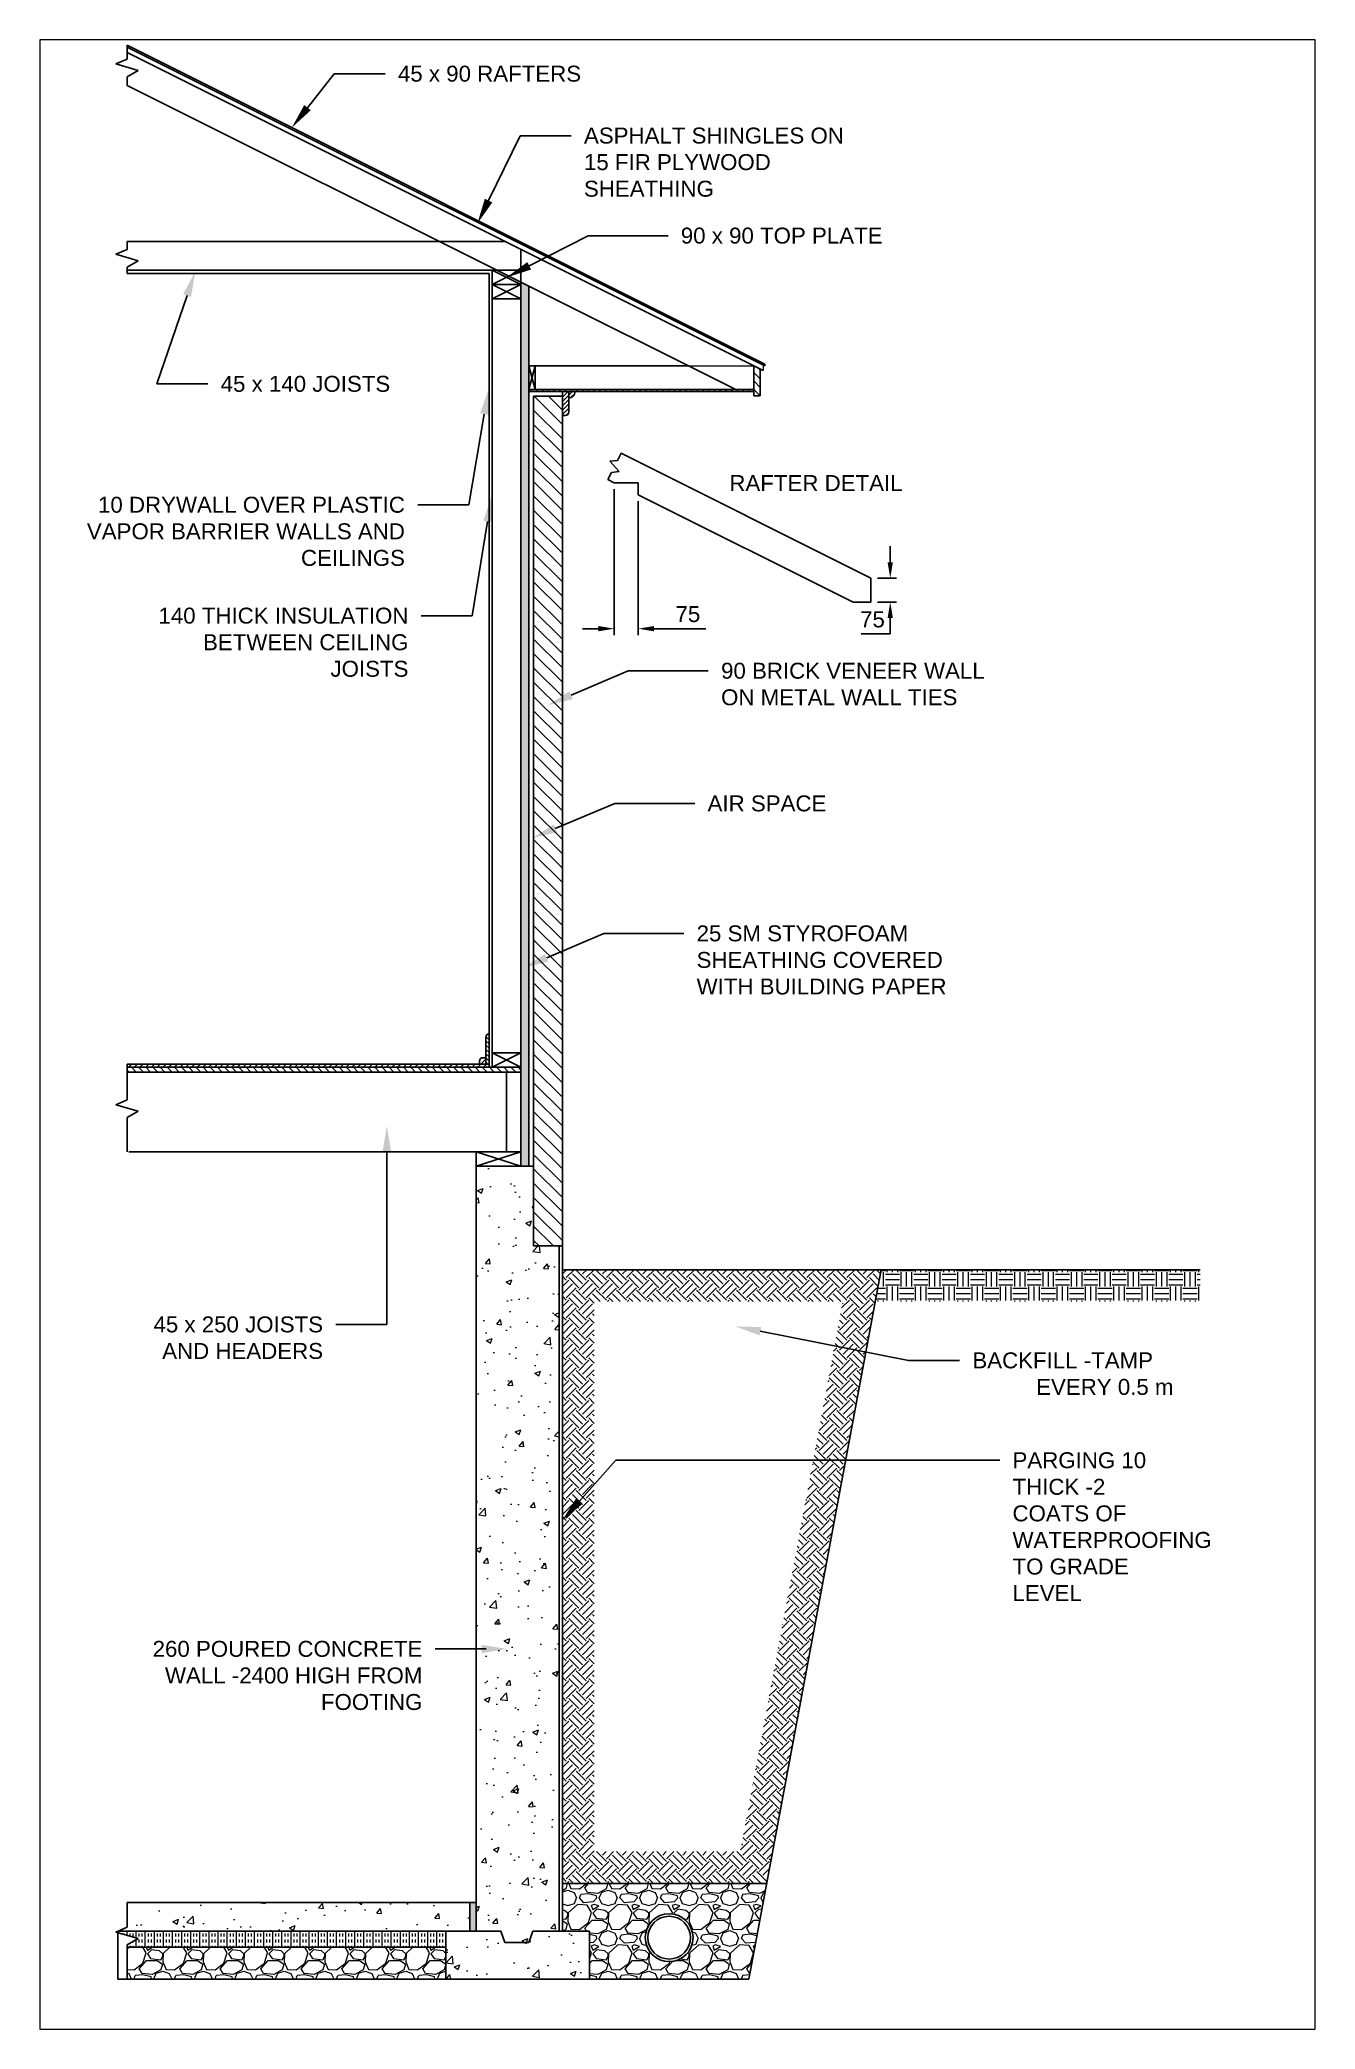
# Paper-space layout 'Layout1' of a CAD drawing. Header units: millimetres. Extents: x 1 to 201, y 25 to 337.
# The model-space entities are those that its viewports show. They can reach past a viewport. Long polylines and large blocks are cut down to what shows.
import ezdxf
from ezdxf import colors
from ezdxf.entities.mleader import LeaderData, LeaderLine
from ezdxf.math import Vec2, Vec3

# ---------------------------------------------------------------- set-up
doc = ezdxf.new("R2010")
doc.units = ezdxf.units.MM
doc.header["$LTSCALE"] = 0.5
doc.linetypes.add('HIDDEN', pattern=[9.525, 6.35, -3.175])
doc.layers.add('Details', color=7, linetype='Continuous')
doc.layers.add('Roof', color=23, linetype='Continuous')
for name, color, linetype, lineweight in [('Dim20', 250, 'Continuous', 25), ('Hatch', 7, 'Continuous', 13), ('Hidden', 255, 'HIDDEN', 9)]:
    doc.layers.add(name, color=color, linetype=linetype, lineweight=lineweight)
doc.styles.get("Standard").update_dxf_attribs({"font": 'arial.ttf'})
doc.dimstyles.new('Dim20', dxfattribs={"dimscale": 20, "dimtxt": 2.5, "dimasz": 2.5, "dimexe": 1, "dimexo": 1, "dimgap": 1, "dimtad": 1, "dimtoh": 1, "dimdec": 0, "dimzin": 0, "dimdsep": 46, "dimtxsty": 'Standard', "dimcen": 1, "dimadec": 0, "dimazin": 0, "dimtfac": 1, "dimtdec": 0, "dimtofl": 0, "dimtmove": 0, "dimatfit": 3, "dimfxl": 1, "dimtolj": 1, "dimtzin": 0, "dimarcsym": 0})
doc.dimstyles.get("Standard").update_dxf_attribs({"dimtxt": 0.18, "dimasz": 0.18, "dimexe": 0.18, "dimexo": 0.0625, "dimgap": 0.09, "dimtad": 0, "dimtih": 1, "dimtoh": 1, "dimdec": 4, "dimzin": 0, "dimdsep": 46, "dimtxsty": 'Standard', "dimcen": 0.09, "dimadec": 0, "dimazin": 0, "dimtfac": 1, "dimtdec": 4, "dimtofl": 0, "dimtmove": 0, "dimatfit": 3, "dimfxl": 1, "dimtolj": 1, "dimtzin": 0, "dimarcsym": 0})
pattern_1 = [(228.0128, (1091.44, 127), (-1016, -1143), [17.086, -1691.524]), (184.96974, (1080.01, 114.3), (1524, 127.000007), [29.3202, -2902.7024]), (132.51045, (1050.8, 111.76), (1270, -1397), [20.674, -2046.736]), (267.2737, (1001.27, 80.01), (127, 2540), [26.7002, -2643.322]), (292.83365, (1000, 53.34), (-635, 1524), [26.1817, -2591.9904]), (357.2737, (1010.16, 29.21), (-2540, 127), [26.7002, -2643.322]), (37.69424, (1036.83, 27.94), (-1651, -1270), [35.3097, -3495.6558]), (72.25533, (1064.77, 49.53), (889, 2794), [33.336, -3300.263]), (121.42957, (1074.93, 81.28), (-1016, 1651), [26.7906, -2652.2773]), (175.2364, (1060.96, 104.14), (1397, -127), [30.5857, -1498.697]), (222.39744, (1030.48, 106.68), (-1524, -1397), [39.554, -3915.8386]), (138.8141, (1127, 78.74), (-889, 762), [13.5, -1336.528]), (171.46923, (1116.84, 87.63), (1651, -254), [25.684, -2542.732]), (225, (1091.44, 91.44), (-2e-14, -127), [17.96, -161.645]), (203.1986, (1082.55, 106.68), (635, 254), [9.672, -957.531]), (291.8014, (1073.66, 102.87), (-127, 381), [13.678, -670.238]), (30.9638, (1078.74, 90.17), (381, 254), [22.216, -718.315]), (161.565, (1097.79, 101.6), (254, -127), [16.064, -385.545]), (16.38954, (1000, 102.87), (1270, 381), [22.5044, -2227.9413]), (70.3462, (1021.59, 109.22), (-508, -1397), [18.88, -1869.111]), (293.1986, (1097.79, 127), (-254, 635), [19.344, -947.859]), (343.61046, (1105.41, 109.22), (-1270, 381), [22.5044, -2227.9413]), (339.444, (1000, 24.13), (-635, 254), [21.702, -1063.387]), (294.7751, (1020.32, 16.51), (-635, 1397), [18.1836, -1800.1797]), (66.8014, (1099.06, 0), (254, 635), [19.344, -947.859]), (17.354, (1106.68, 17.78), (-1651, -508), [21.289, -2107.619]), (69.444, (1036.83, 0), (-254, -635), [10.851, -1074.2376]), (101.31, (1091.44, 0), (-127, 508), [6.476, -641.1]), (165.9638, (1090.17, 6.35), (381, -127), [26.182, -497.453]), (186.009, (1064.77, 12.7), (1270, 127), [24.2633, -2402.0682]), (303.69, (1078.74, 78.74), (-127, 254), [18.316, -439.589]), (353.15723, (1088.9, 63.5), (2159, -254), [31.978, -3165.8005]), (60.9454, (1120.65, 59.69), (-508, -889), [13.0754, -1294.4696]), (90, (1127, 71.12), (-127, 127), [7.62, -119.38]), (120.2564, (1062.23, 16.51), (508, -889), [17.6433, -1746.697]), (48.0128, (1053.34, 31.75), (1016, 1143), [34.172, -1674.438]), (0, (1076.2, 57.15), (127, 127), [33.02, -93.98]), (325.30485, (1109.22, 57.15), (1270, -889), [20.0805, -1987.966]), (254.0546, (1125.73, 45.72), (-127, -508), [18.4915, -906.0825]), (207.646, (1120.65, 27.94), (-2413, -1270), [30.1073, -2980.6232]), (175.4261, (1093.98, 13.97), (-1651, 127), [31.8515, -3153.2923])]

# ---------------------------------------------------------------- blocks, each defined once
blk = doc.blocks.new('*D6')
at = {"layer": 'Defpoints', "color": 0, "transparency": 16777216}
for p in [(-29.2, 150), (1000, 150), (-29.2, 0)]:
    blk.add_point(p, dxfattribs=at)
at = {"layer": 'Details', "color": 0, "lineweight": -2, "transparency": 16777216}
for p, q in [((-29.2, 149.9), (-29.2, -0.2)), ((1000, 149.9), (1000, -0.2)), ((-29, 0), (484.8, 0)), ((999.8, 0), (486.1, 0))]:
    blk.add_line(p, q, dxfattribs=at)
at = {"layer": 'Details', "color": 0, "transparency": 16777216}
for points in [[(-29, 0), (-29, 0), (-29.2, 0)], [(999.8, 0), (999.8, 0), (1000, 0)]]:
    blk.add_solid(points, dxfattribs=at)
at = {"layer": 'Details', "color": 0, "transparency": 16777216, "insert": (485.4, 0), "char_height": 0.18, "attachment_point": 5}
blk.add_mtext('\\A1;1029.1667', dxfattribs=at)
blk = doc.blocks.new('*D7')
at = {"layer": 'Defpoints', "color": 0, "transparency": 16777216}
for p in [(2332.9, 4394.1), (2332.9, 4319.1), (2393.3, 4319.1)]:
    blk.add_point(p, dxfattribs=at)
at = {"layer": 'Dim20', "color": 0, "lineweight": -2, "transparency": 16777216}
for p, q in [((2393.3, 4444.1), (2393.3, 4494.1)), ((2352.9, 4394.1), (2413.3, 4394.1)), ((2352.9, 4319.1), (2413.3, 4319.1)), ((2393.3, 4269.1), (2393.3, 4219.1)), ((2393.3, 4219.1), (2301.7, 4219.1))]:
    blk.add_line(p, q, dxfattribs=at)
at = {"layer": 'Dim20', "color": 0, "transparency": 16777216}
for points in [[(2385, 4444.1), (2401.6, 4444.1), (2393.3, 4394.1)], [(2385, 4269.1), (2401.6, 4269.1), (2393.3, 4319.1)]]:
    blk.add_solid(points, dxfattribs=at)
at = {"layer": 'Dim20', "color": 0, "transparency": 16777216, "insert": (2337.5, 4264.5), "char_height": 50, "attachment_point": 5}
blk.add_mtext('\\A1;75', dxfattribs=at)
blk = doc.blocks.new('*D8')
at = {"layer": 'Defpoints', "color": 0, "transparency": 16777216}
for p in [(1527.9, 4693.4), (1602.9, 4655.9), (1602.9, 4235.7)]:
    blk.add_point(p, dxfattribs=at)
at = {"layer": 'Dim20', "color": 0, "lineweight": -2, "transparency": 16777216}
for p, q in [((1527.9, 4673.4), (1527.9, 4215.7)), ((1602.9, 4635.9), (1602.9, 4215.7)), ((1477.9, 4235.7), (1427.9, 4235.7)), ((1652.9, 4235.7), (1814.5, 4235.7))]:
    blk.add_line(p, q, dxfattribs=at)
at = {"layer": 'Dim20', "color": 0, "transparency": 16777216}
for points in [[(1477.9, 4244.1), (1477.9, 4227.4), (1527.9, 4235.7)], [(1652.9, 4244.1), (1652.9, 4227.4), (1602.9, 4235.7)]]:
    blk.add_solid(points, dxfattribs=at)
at = {"layer": 'Dim20', "color": 0, "transparency": 16777216, "insert": (1758.7, 4281.2), "char_height": 50, "attachment_point": 5}
blk.add_mtext('\\A1;75', dxfattribs=at)

msp = doc.modelspace()

# ---------------------------------------------------------------- hatches: boundary and pattern name
at = {"layer": 'Hatch', "true_color": 0xf7abae}
h = msp.add_hatch(dxfattribs=at)
h.set_pattern_fill('INSUL', color=241, scale=4)
h.paths.add_polyline_path([(1260, 5310), (1235, 5322.5), (1235, 2905), (1235, 2860), (1235, 2845), (1235, 2595), (1235, 2550), (1260, 2550)])
at = {"layer": 'Hatch', "true_color": 0x9898cc}
h = msp.add_hatch(dxfattribs=at)
h.set_pattern_fill('ANSI31', color=253, scale=6, angle=90)
h.paths.add_polyline_path([(1985, 5050.62306), (1965, 5060.62306), (1965, 4965.62306), (1985, 4965.62306)])
at = {"layer": 'Hatch', "true_color": 0xf8f6b0}
h = msp.add_hatch(dxfattribs=at)
h.set_pattern_fill('ANSI31', color=51, scale=4, angle=90)
h.paths.add_polyline_path([(1965, 4985.62306), (1260, 4985.62306), (1260, 4979.62306), (1965, 4979.62306)])
at = {"layer": 'Hatch', "true_color": 0x9898cc}
h = msp.add_hatch(dxfattribs=at)
h.set_pattern_fill('ANSI31', color=253, scale=10, angle=90)
h.paths.add_polyline_path([(1365, 4964.62306), (1275, 4964.62306), (1275, 2550), (1275, 2300), (1355, 2300), (1365, 2300)])
h = msp.add_hatch(dxfattribs=at)
h.set_pattern_fill('ANSI31', color=253, scale=3)
h.paths.add_polyline_path([(1385, 4979.62306), (1365, 4979.62306), (1365, 4904.62306), (1375, 4904.62306, 0.4142135624), (1385, 4914.62306)])
h = msp.add_hatch(dxfattribs=at)
h.set_pattern_fill('ANSI31', color=253, scale=3)
h.paths.add_polyline_path([(1405, 4979.62306), (1385, 4979.62306), (1385, 4959.62306, 0.4142135624)])
h = msp.add_hatch(dxfattribs=at)
h.set_pattern_fill('ANSI31', color=253, scale=3, angle=90)
h.paths.add_polyline_path([(1135, 2965, 0.4142135624), (1125, 2955), (1125, 2870), (1135, 2870)])
h = msp.add_hatch(dxfattribs=at)
h.set_pattern_fill('ANSI31', color=253, scale=4)
h.paths.add_polyline_path([(1125, 2890), (1115, 2890, 0.4142135624), (1105, 2880), (1105, 2870), (1125, 2870)])
h.paths.add_polyline_path([(1135, 2870), (0, 2870), (0, 2860), (1135, 2860)])
h = msp.add_hatch(dxfattribs=at)
h.set_pattern_fill('ANSI31', color=253, scale=5, angle=90)
h.paths.add_polyline_path([(1235, 2860), (1190, 2860), (0, 2860), (0, 2845), (1190, 2845), (1235, 2845)])
at = {"layer": 'Hatch', "true_color": 0x939598}
h = msp.add_hatch(dxfattribs=at)
h.set_pattern_fill('AR-CONC', color=252)
h.set_pattern_definition([(50, (1000, 0), (182.185, -15.939), [19.05, -209.55]), (355, (1000, 0), (-35.243, 191.057), [15.24, -167.64]), (100.4514, (1015.18, -1.33), (146.941, 175.118), [16.19, -178.09]), (46.184, (1000, 50.8), (271.079, -42.042), [28.575, -314.325]), (96.636, (1022.6, 47.3), (237.404, 247.426), [24.285, -267.136]), (351.184, (1000, 50.8), (237.404, 247.426), [22.86, -251.46]), (21, (1025.4, 38.1), (151.614, -102.265), [19.05, -209.55]), (326, (1025.4, 38.1), (61.802, 184.188), [15.24, -167.64]), (71.4514, (1038.03, 29.58), (213.416, 81.923), [16.19, -178.09]), (37.5, (1000, 0), (3.0886, 84.555), [0, -165.608, 0, -170.18, 0, -168.275]), (7.5, (1000, 0), (66.8197, 100.1806), [0, -97.028, 0, -161.798, 0, -64.135]), (327.5, (943.36, 0), (135.5906, -5.7287), [0, -63.5, 0, -198.12, 0, -262.89]), (317.5, (917.96, 0), (148.129, 25.4265), [0, -82.55, 0, -131.572, 0, -186.69])])
h.paths.add_polyline_path([(1450, 150), (1272.19219, 150), (1259.69219, 115), (1184.69219, 115), (1172.19219, 150), (1000, 150), (1000, 0), (1450, 0)])
h.paths.add_polyline_path([(1355, 2300), (1275, 2300), (1275, 2550), (1095, 2550), (1095, 150), (1172.19219, 150), (1184.69219, 115), (1259.69219, 115), (1272.19219, 150), (1355, 150)])
h.paths.add_polyline_path([(1075, 240), (1000, 240), (0, 240), (0, 150), (1000, 150), (1075, 150)])
at = {"layer": 'Hatch', "true_color": 0x727430}
h = msp.add_hatch(dxfattribs=at)
h.set_pattern_fill('EARTH', color=67, scale=7, angle=45)
h.set_pattern_definition([(45, (1000, 0), (0, 62.8618), [44.45, -44.45]), (45, (988.213, 11.787), (0, 62.8618), [44.45, -44.45]), (45, (976.427, 23.573), (0, 62.8618), [44.45, -44.45]), (135, (976.427, 31.43), (-62.8618, 0), [44.45, -44.45]), (135, (988.213, 43.217), (-62.8618, 0), [44.45, -44.45]), (135, (1000, 55.004), (-62.8618, 0), [44.45, -44.45])])
h.paths.add_polyline_path([(2365, 2225), (1365, 2225), (1365, 300), (1450, 300), (1950, 300), (2005.95506, 300)])
h.paths.add_polyline_path([(1465, 400), (1465, 2125), (2244.62376, 2125), (1922.88219, 400)], flags=16)
h = msp.add_hatch(dxfattribs=at)
h.set_pattern_fill('EARTH', color=67, scale=7)
h.set_pattern_definition([(0, (1000, 0), (44.45, 44.45), [44.45, -44.45]), (0, (1000, 16.67), (44.45, 44.45), [44.45, -44.45]), (0, (1000, 33.337), (44.45, 44.45), [44.45, -44.45]), (90, (1005.556, 38.894), (-44.45, 44.45), [44.45, -44.45]), (90, (1022.225, 38.894), (-44.45, 44.45), [44.45, -44.45]), (90, (1038.894, 38.894), (-44.45, 44.45), [44.45, -44.45])])
h.paths.add_polyline_path([(3365, 2225), (2365, 2225), (2346.34831, 2125), (3365, 2125)])
at = {"layer": 'Hatch'}
h = msp.add_hatch(dxfattribs=at)
h.set_pattern_fill('GRAVEL', color=35, scale=5)
h.set_pattern_definition(pattern_1)
h.paths.add_polyline_path([(1950, 0), (2005.95506, 300), (1950, 300), (1450, 300), (1365, 300), (1365, 150), (1450, 150), (1450, 0)])
h.paths.add_polyline_path([(1775, 130, -1), (1625, 130, -1)], flags=16)
at = {"layer": 'Hatch', "true_color": 0xf7abae}
h = msp.add_hatch(dxfattribs=at)
h.set_pattern_fill('INSUL', color=241, scale=3, angle=90)
h.set_pattern_definition([(90, (1000, 0), (-28.575, 2e-15), []), (90, (990.475, 6e-16), (-28.575, 2e-15), [9.525, -9.525]), (90, (980.95, 1e-15), (-28.575, 2e-15), [9.525, -9.525])])
h.paths.add_polyline_path([(-29.16667, 150), (-35, 147.5), (35, 127.5), (0, 107.5), (0, 100), (1000, 100), (1000, 150)])
at = {"layer": 'Hatch'}
h = msp.add_hatch(dxfattribs=at)
h.set_pattern_fill('GRAVEL', color=35, scale=5)
h.set_pattern_definition(pattern_1)
h.paths.add_polyline_path([(1000, 100), (0, 100), (0, 0), (1000, 0)])
at = {"layer": 'Hidden', "true_color": 0x636466}
h = msp.add_hatch(color=251, dxfattribs=at)
h.dxf.hatch_style = 1
h.paths.add_polyline_path([(1095, 240), (1075, 240), (1075, 150), (1095, 150)])

# ---------------------------------------------------------------- linework, layer by layer
for p, q in [((0, 6021.98797), (0, 6065.48374)), ((2000, 5065.48374), (0, 6065.48374)), ((2000, 5059.89357), (0, 6059.89357)), ((-35, 6006.98797), (0, 6021.98797)), ((35, 5986.98797), (-35, 6006.98797)), ((1995, 5045.62306), (0, 6043.12306)), ((0, 5966.98797), (35, 5986.98797)), ((0, 5940), (0, 5966.98797)), ((1235, 5322.5), (0, 5940)), ((1186.24612, 5450), (0, 5450)), ((0, 5450), (0, 5425)), ((-35, 5410), (0, 5425)), ((35, 5390), (-35, 5410)), ((0, 5370), (35, 5390)), ((0, 5350), (0, 5370)), ((1235, 5360), (1235, 5425.62306)), ((1235, 5360), (0, 5360)), ((1135, 5350), (0, 5350)), ((1135, 2860), (1135, 5350)), ((1145, 2905), (1145, 5360)), ((1145, 5360), (1235, 5360)), ((1145, 5315), (1235, 5360)), ((1145, 5360), (1235, 5315)), ((1145, 5315), (1235, 5315)), ((1145, 5315), (1235, 5270)), ((1145, 5270), (1235, 5315)), ((1235, 2905), (1235, 5360)), ((1908.75388, 4985.62306), (1235, 5322.5)), ((1260, 2550), (1260, 5310)), ((1145, 5270), (1235, 5270)), ((1280, 5060.62306), (1260, 5060.62306)), ((1260, 5060.62306), (1280, 4985.62306)), ((1280, 5060.62306), (1260, 4985.62306)), ((1280, 4985.62306), (1280, 5060.62306)), ((1280, 5060.62306), (1758.75388, 5060.62306)), ((1965, 5060.62306), (1965, 4965.62306)), ((2000, 5065.48374), (2000, 5059.89357)), ((1985, 5050.62306), (1985, 4965.62306)), ((1260, 4985.62306), (1965, 4985.62306)), ((1260, 4979.62306), (1965, 4979.62306)), ((1275, 2550), (1275, 4964.62306)), ((1275, 4964.62306), (1365, 4964.62306)), ((1365, 2300), (1365, 4979.62306)), ((1385, 4979.62306), (1385, 4914.62306)), ((1965, 4965.62306), (1985, 4965.62306)), ((1365, 4904.62306), (1375, 4904.62306)), ((1125, 2955), (1125, 2870)), ((1135, 2870), (1135, 2965)), ((1135, 2965), (1135, 2965)), ((1105, 2880), (1105, 2870)), ((1115, 2890), (1125, 2890)), ((1135, 2870), (1135, 2875)), ((1145, 2860), (1145, 2905)), ((1190, 2905), (1145, 2905)), ((1145, 2905), (1235, 2860)), ((1145, 2860), (1235, 2905)), ((1190, 2905), (1235, 2905)), ((1235, 2860), (1235, 2905)), ((1135, 2870), (0, 2870)), ((0, 2870), (0, 2757.5)), ((1190, 2860), (0, 2860)), ((1190, 2845), (0, 2845)), ((1125, 2870), (1105, 2870)), ((1135, 2860), (1145, 2860)), ((1190, 2860), (1235, 2860)), ((1235, 2845), (1190, 2845)), ((1190, 2845), (1190, 2595)), ((1235, 2860), (1235, 2845)), ((1235, 2595), (1235, 2845)), ((-35, 2742.5), (0, 2757.5)), ((35, 2722.5), (-35, 2742.5)), ((0, 2702.5), (35, 2722.5)), ((0, 2702.5), (0, 2595)), ((1235, 2595), (1095, 2595)), ((1095, 2595), (1095, 2550)), ((1095, 2595), (1235, 2550)), ((1235, 2595), (1095, 2550)), ((1190, 2580), (1188.33333, 2580)), ((1235, 2550), (1235, 2595)), ((1095, 2550), (1275, 2550)), ((1095, 2550), (1095, 150)), ((1095, 2550), (1235, 2550)), ((1275, 2550), (1275, 2300)), ((1275, 2300), (1355, 2300)), ((1355, 2300), (1355, 150)), ((1355, 2300), (1365, 2300)), ((1365, 2300), (1365, 150)), ((1365, 2225), (2365, 2225)), ((2365, 2225), (1950, 0)), ((2365, 2225), (3365, 2225)), ((1365, 300), (1365, 800)), ((1450, 300), (1365, 300)), ((1450, 300), (1950, 300)), ((1950, 300), (2005.95506, 300)), ((1000, 240), (0, 240)), ((0, 240), (0, 162.5)), ((1000, 240), (1095, 240)), ((1075, 240), (1075, 150)), ((-35, 147.5), (0, 162.5)), ((35, 127.5), (-35, 147.5)), ((1000, 150), (-29.16667, 150)), ((1000, 150), (0, 150)), ((0, 107.5), (35, 127.5)), ((1000, 0), (1000, 150)), ((1000, 150), (1172.19219, 150)), ((1000, 100), (1000, 150)), ((1172.19219, 150), (1184.69219, 115)), ((1259.69219, 115), (1272.19219, 150)), ((1272.19219, 150), (1450, 150)), ((1450, 150), (1450, 0)), ((0, 107.5), (0, 0)), ((1000, 100), (0, 100)), ((0, 100), (1000, 100)), ((1184.69219, 115), (1259.69219, 115)), ((1000, 0), (0, 0)), ((1450, 0), (1000, 0)), ((1450, 0), (1950, 0))]:
    msp.add_line(p, q)
for radius in [75, 67]:
    msp.add_circle((1700, 130), radius)
for centre, radius, start, end in [((1385, 4979.62306), 20, 270, 0), ((1375, 4914.62306), 10, 270, 0), ((1135, 2955), 10, 90, 180), ((1115, 2880), 10, 90, 180)]:
    msp.add_arc(centre, radius, start, end)
at = {"layer": 'Defpoints'}
msp.add_line((1100, 2595), (5, 2595), dxfattribs=at)
at = {"layer": 'Details'}
for p, q in [((1514.1703, 4760.94078), (1537.87262, 4763.62406)), ((1542.6864, 4728.53026), (1514.1703, 4760.94078)), ((1537.87262, 4763.62406), (1549.05296, 4785.98474)), ((2332.90991, 4394.05627), (1549.05296, 4785.98474)), ((1507.80374, 4703.48629), (1518.98408, 4725.84697)), ((1527.90991, 4693.43321), (1507.80374, 4703.48629)), ((1518.98408, 4725.84697), (1542.6864, 4728.53026)), ((1527.90991, 4693.43321), (1602.90991, 4693.43321)), ((1602.90991, 4655.93321), (1602.90991, 4693.43321)), ((2276.66379, 4319.05627), (1602.90991, 4655.93321)), ((2332.90991, 4319.05627), (2332.90991, 4394.05627)), ((2332.90991, 4319.05627), (2276.66379, 4319.05627))]:
    msp.add_line(p, q, dxfattribs=at)
at = {"layer": 'Hatch'}
msp.add_line((1995, 5062.39357), (1995, 5045.62306), dxfattribs=at)
at = {"layer": 'Hidden'}
msp.add_line((1758.75388, 5060.62306), (1965, 5060.62306), dxfattribs=at)

# ---------------------------------------------------------------- texts
at = {"layer": 'Details', "insert": (1888.72065, 4717.51174), "char_height": 50, "attachment_point": 1}
msp.add_mtext_dynamic_manual_height_columns('RAFTER DETAIL', width=627.3114969, gutter_width=12.5, heights=[0], dxfattribs=at)

# ---------------------------------------------------------------- dimensions: what is measured, and where the dimension line sits
at = {"layer": 'Details'}
dim = msp.add_linear_dim(base=(-29.16667, 0), p1=(1000, 150), p2=(-29.16667, 150), dimstyle='Standard', dxfattribs=at)
dim.commit()
dim.dimension.update_dxf_attribs({"geometry": '*D6', "text_midpoint": (485.41667, 0)})
at = {"layer": 'Dim20'}
dim = msp.add_linear_dim(base=(1602.90991, 4235.73218), p1=(1527.90991, 4693.43321), p2=(1602.90991, 4655.93321), dimstyle='Dim20', dxfattribs=at)
dim.commit()
dim.dimension.update_dxf_attribs({"geometry": '*D8', "text_midpoint": (1758.70459, 4281.15851)})
dim = msp.add_linear_dim(base=(2393.30788, 4319.05627), p1=(2332.90991, 4394.05627), p2=(2332.90991, 4319.05627), angle=90, dimstyle='Dim20', dxfattribs=at)
dim.commit()
dim.dimension.update_dxf_attribs({"geometry": '*D7', "text_midpoint": (2337.5132, 4264.4826)})

# ---------------------------------------------------------------- leaders
ml = msp.add_multileader_mtext('Standard', dxfattribs=at)
ml.set_content('45 x 140 JOISTS', color=256)
ml.set_leader_properties()
ml.build(insert=Vec2(0, 0))
ml.multileader.update_dxf_attribs({"arrow_head_size": 80})
ctx = ml.context
ctx.base_point, ctx.char_height, ctx.arrow_head_size, ctx.landing_gap_size, ctx.plane_origin = Vec3(253.35346, 5003.3283), 50, 80, 40, Vec3(55.76069, 4930.81171)
notes = []
notes.append((ctx, [(0, (1, 1, 0), (93.35346, 5003.3283), (1, 0), 160, [(0, [(213.83452, 5356.18392)], 0, [])])]))
ctx.mtext.insert, ctx.mtext.flow_direction = Vec3(293.35346, 5028.75463), 5
ml = msp.add_multileader_mtext('Standard', dxfattribs=at)
ml.set_content('10 DRYWALL OVER PLASTIC \\PVAPOR BARRIER WALLS AND \\PCEILINGS', color=256)
ml.set_leader_properties()
ml.build(insert=Vec2(0, 0))
ml.multileader.update_dxf_attribs({"arrow_head_size": 80})
ctx = ml.context
ctx.base_point, ctx.char_height, ctx.arrow_head_size, ctx.landing_gap_size, ctx.plane_origin = Vec3(-162.3101, 4624.07359), 50, 80, 40, Vec3(1197.66734, 4628.7337)
ctx.text_align_type = 2
notes.append((ctx, [(0, (1, 1, 0), (1071.20969, 4624.07359), (-1, 0), 160, [(0, [(1133.76629, 4987.79482)], 0, [])])]))
ctx.mtext.insert, ctx.mtext.alignment, ctx.mtext.flow_direction = Vec3(871.20969, 4649.49992), 3, 5
ml = msp.add_multileader_mtext('Standard', dxfattribs=at)
ml.set_content('140 THICK INSULATION\\PBETWEEN CEILING\\PJOISTS', color=256)
ml.set_leader_properties()
ml.build(insert=Vec2(0, 0))
ml.multileader.update_dxf_attribs({"arrow_head_size": 80})
ctx = ml.context
ctx.base_point, ctx.char_height, ctx.arrow_head_size, ctx.landing_gap_size, ctx.plane_origin = Vec3(71.50443, 4276.24247), 50, 80, 40, Vec3(1206.72029, 4292.19492)
ctx.text_align_type = 2
notes.append((ctx, [(0, (1, 1, 0), (1082.24113, 4276.24247), (-1, 0), 160, [(0, [(1142.81924, 4651.25605)], 0, [])])]))
ctx.mtext.insert, ctx.mtext.alignment, ctx.mtext.flow_direction = Vec3(882.24113, 4301.6688), 3, 5
ml = msp.add_multileader_mtext('Standard', dxfattribs=at)
ml.set_content('45 x 250 JOISTS\\PAND HEADERS', color=256)
ml.set_leader_properties()
ml.build(insert=Vec2(0, 0))
ml.multileader.update_dxf_attribs({"arrow_head_size": 80})
ctx = ml.context
ctx.base_point, ctx.char_height, ctx.arrow_head_size, ctx.landing_gap_size, ctx.plane_origin = Vec3(47.13461, 2053.14624), 50, 80, 40, Vec3(942.77702, 2070.60897)
ctx.text_align_type = 2
notes.append((ctx, [(0, (1, 1, 0), (814.48795, 2053.14624), (-1, 0), 160, [(0, [(814.62379, 2676.61373)], 0, [])])]))
ctx.mtext.insert, ctx.mtext.alignment, ctx.mtext.flow_direction = Vec3(614.48795, 2078.57257), 3, 5
ml = msp.add_multileader_mtext('Standard', dxfattribs=at)
ml.set_content('BACKFILL -TAMP\\P^IEVERY 0.5 m', color=256)
ml.set_leader_properties()
ml.build(insert=Vec2(0, 0))
ml.multileader.update_dxf_attribs({"arrow_head_size": 80})
ctx = ml.context
ctx.base_point, ctx.char_height, ctx.arrow_head_size, ctx.landing_gap_size, ctx.plane_origin = Vec3(2610.84901, 1940.38719), 50, 80, 40, Vec3(2616.96119, 2517.82755)
notes.append((ctx, [(1, (1, 1, 0), (2450.84901, 1940.38719), (1, 0), 160, [(0, [(1907.25148, 2047.51898)], 0, [])])]))
ctx.mtext.insert, ctx.mtext.flow_direction = Vec3(2650.84901, 1965.81352), 5
at = {"layer": 'Hatch'}
ml = msp.add_multileader_mtext('Standard', dxfattribs=at)
ml.set_content('45 x 90 RAFTERS', color=256)
ml.set_leader_properties()
ml.build(insert=Vec2(0, 0))
ml.multileader.update_dxf_attribs({"arrow_head_size": 80})
ctx = ml.context
ctx.base_point, ctx.char_height, ctx.arrow_head_size, ctx.landing_gap_size, ctx.plane_origin = Vec3(809.35674, 5976.16247), 50, 80, 40, Vec3(519.25828, 5809.1245)
notes.append((ctx, [(0, (1, 1, 0), (649.35674, 5976.16247), (1, 0), 160, [(0, [(516.2185, 5807.08129)], 0, [])])]))
ctx.mtext.insert, ctx.mtext.flow_direction = Vec3(849.35674, 6001.5888), 5
ml = msp.add_multileader_mtext('Standard', dxfattribs=at)
ml.set_content('ASPHALT SHINGLES ON \\P15 FIR PLYWOOD\\PSHEATHING', color=256)
ml.set_leader_properties()
ml.build(insert=Vec2(0, 0))
ml.multileader.update_dxf_attribs({"arrow_head_size": 80})
ctx = ml.context
ctx.base_point, ctx.char_height, ctx.arrow_head_size, ctx.landing_gap_size, ctx.plane_origin = Vec3(1392.75318, 5782.04476), 50, 80, 40, Vec3(1102.65473, 5511.02793)
notes.append((ctx, [(0, (1, 1, 0), (1232.75318, 5782.04476), (1, 0), 160, [(0, [(1098.54371, 5506.58101)], 0, [])])]))
ctx.mtext.insert, ctx.mtext.flow_direction = Vec3(1432.75318, 5807.47109), 5
ml = msp.add_multileader_mtext('Standard', dxfattribs=at)
ml.set_content('90 x 90 TOP PLATE', color=256)
ml.set_leader_properties()
ml.build(insert=Vec2(0, 0))
ml.multileader.update_dxf_attribs({"arrow_head_size": 80})
ctx = ml.context
ctx.base_point, ctx.char_height, ctx.arrow_head_size, ctx.landing_gap_size, ctx.plane_origin = Vec3(1696.44972, 5468.28195), 50, 80, 40, Vec3(1192.59787, 5360.51828)
notes.append((ctx, [(0, (1, 1, 0), (1445.4421, 5468.28195), (1, 0), 251.00762, [(0, [(1190, 5337.5)], 0, [])])]))
ctx.mtext.insert, ctx.mtext.flow_direction = Vec3(1736.44972, 5493.70828), 5
ml = msp.add_multileader_mtext('Standard', dxfattribs=at)
ml.set_content('90 BRICK VENEER WALL\\PON METAL WALL TIES', color=256)
ml.set_leader_properties()
ml.build(insert=Vec2(0, 0))
ml.multileader.update_dxf_attribs({"arrow_head_size": 80})
ctx = ml.context
ctx.base_point, ctx.char_height, ctx.arrow_head_size, ctx.landing_gap_size, ctx.plane_origin = Vec3(1822.76218, 4103.46042), 50, 80, 40, Vec3(1318.91033, 3995.69674)
notes.append((ctx, [(0, (1, 1, 0), (1571.75456, 4103.46042), (1, 0), 251.00762, [(0, [(1318.91033, 3995.69674)], 0, [])])]))
ctx.mtext.insert, ctx.mtext.flow_direction = Vec3(1862.76218, 4128.88675), 5
ml = msp.add_multileader_mtext('Standard', dxfattribs=at)
ml.set_content('AIR SPACE', color=256)
ml.set_leader_properties()
ml.build(insert=Vec2(0, 0))
ml.multileader.update_dxf_attribs({"arrow_head_size": 80})
ctx = ml.context
ctx.base_point, ctx.char_height, ctx.arrow_head_size, ctx.landing_gap_size, ctx.plane_origin = Vec3(1780.44933, 3687.36099), 50, 80, 40, Vec3(1276.59748, 3579.59731)
notes.append((ctx, [(0, (1, 1, 0), (1529.44171, 3687.36099), (1, 0), 251.00762, [(0, [(1269.12921, 3578.43234)], 0, [])])]))
ctx.mtext.insert, ctx.mtext.flow_direction = Vec3(1820.44933, 3712.78732), 5
ml = msp.add_multileader_mtext('Standard', dxfattribs=at)
ml.set_content('25 SM STYROFOAM \\PSHEATHING COVERED \\PWITH BUILDING PAPER', color=256)
ml.set_leader_properties()
ml.build(insert=Vec2(0, 0))
ml.multileader.update_dxf_attribs({"arrow_head_size": 80})
ctx = ml.context
ctx.base_point, ctx.char_height, ctx.arrow_head_size, ctx.landing_gap_size, ctx.plane_origin = Vec3(1746.07997, 3279.68418), 50, 80, 40, Vec3(1242.22813, 3171.9205)
notes.append((ctx, [(0, (1, 1, 0), (1495.07235, 3279.68418), (1, 0), 251.00762, [(0, [(1242.22813, 3171.9205)], 0, [])])]))
ctx.mtext.insert, ctx.mtext.flow_direction = Vec3(1786.07997, 3305.11051), 5
ml = msp.add_multileader_mtext('Standard', dxfattribs=at)
ml.set_content('PARGING 10\\PTHICK -2\\PCOATS OF\\PWATERPROOFING\\PTO GRADE \\PLEVEL', color=256)
ml.set_leader_properties()
ml.build(insert=Vec2(0, 0))
ml.multileader.update_dxf_attribs({"arrow_head_size": 80})
ctx = ml.context
ctx.base_point, ctx.char_height, ctx.arrow_head_size, ctx.landing_gap_size, ctx.plane_origin = Vec3(2736.75203, 1627.54827), 50, 80, 40, Vec3(1289.10097, 1376.64932)
notes.append((ctx, [(0, (1, 1, 0), (1532.62547, 1627.54827), (1, 0), 1204.12656, [(0, [(1364.17659, 1438.5168)], 0, [])])]))
ctx.mtext.insert, ctx.mtext.flow_direction = Vec3(2776.75203, 1652.54827), 5
ml = msp.add_multileader_mtext('Standard', dxfattribs=at)
ml.set_content('260 POURED CONCRETE \\PWALL -2400 HIGH FROM\\PFOOTING', color=256)
ml.set_leader_properties()
ml.build(insert=Vec2(0, 0))
ml.multileader.update_dxf_attribs({"arrow_head_size": 80})
ctx = ml.context
ctx.base_point, ctx.char_height, ctx.arrow_head_size, ctx.landing_gap_size, ctx.plane_origin = Vec3(45.64531, 1035.47715), 50, 80, 40, Vec3(1254.28226, 1052.93988)
ctx.text_align_type = 2
notes.append((ctx, [(0, (1, 1, 0), (1125.99319, 1035.47715), (-1, 0), 160, [(0, [(1191.84413, 1035.7129)], 0, [])])]))
ctx.mtext.insert, ctx.mtext.alignment, ctx.mtext.flow_direction = Vec3(925.99319, 1060.90348), 3, 5
for ctx, leaders in notes:
    for number, flags, end, landing, length, lines in leaders:
        leader = LeaderData()
        leader.index, (leader.has_last_leader_line, leader.has_dogleg_vector, leader.attachment_direction) = number, flags
        leader.last_leader_point, leader.dogleg_vector, leader.dogleg_length = Vec3(end), Vec3(landing), length
        for number, points, colour, breaks in lines:
            line = LeaderLine()
            line.index, line.vertices, line.color, line.breaks = number, Vec3.list(points), colors.encode_raw_color(colour), breaks
            leader.lines.append(line)
        ctx.leaders.append(leader)

psp = doc.layouts.get("Layout1")

# ---------------------------------------------------------------- viewports
at = {"layer": 'Roof', "view_target_point": (-5.33534, 8.61323)}
psp.add_viewport(center=(101.37, 181.02), size=(200, 312), view_center_point=(1731.36602, 2954.14763), view_height=6240.000004, dxfattribs=at)

doc.saveas('drawing.dxf')
